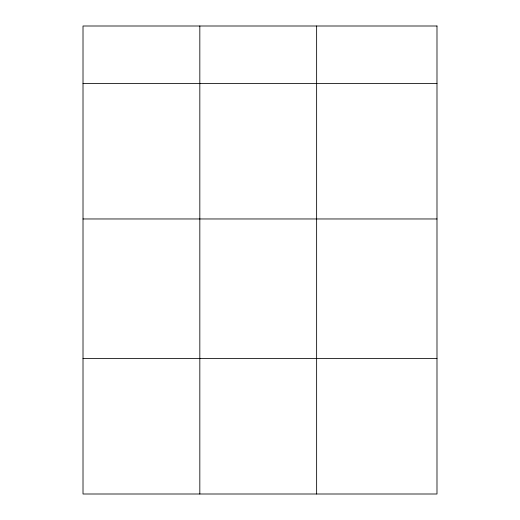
<?xml version="1.0" encoding="UTF-8"?>
<svg xmlns="http://www.w3.org/2000/svg" width="520" height="520" viewBox="0 0 520 520"><rect width="100%" height="100%" fill="white"/><g stroke="black" fill="none" stroke-linecap="round" stroke-linejoin="round"><path stroke-width="0.78" d="M83.011 83.499L436.988 83.499M83.011 218.966L436.988 218.966M83.011 358.534L436.988 358.534M316.635 26L316.635 494M199.823 26L199.823 494M436.988 26L83.011 26L83.011 494L436.988 494L436.988 26"/></g></svg>
